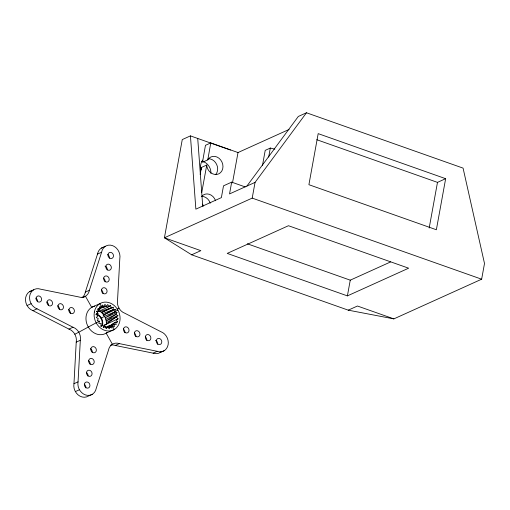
<?xml version="1.0" encoding="UTF-8"?>
<svg xmlns="http://www.w3.org/2000/svg" width="510" height="510" viewBox="0 0 510 510"><rect width="100%" height="100%" fill="white"/><g stroke="black" fill="none" stroke-linecap="round" stroke-linejoin="round"><path stroke-width="0.76" d="M98.87 310.794L100.247 311.495L113.194 307.243L113.182 309.672L103.626 314.938M92.329 394.287L88.243 396.136A10.589 8.989 65.7 0 1 77.934 394.753A10.589 8.989 65.7 0 1 73.963 383.698L76.232 342.121A10.589 8.989 65.7 0 0 68.914 329.084L32.971 310.679A10.589 8.989 65.7 0 1 25.5 300.288A10.589 8.989 65.7 0 1 31.747 290.738M157.239 351.313L119.353 343.619A10.589 8.989 65.7 0 0 108.458 350.223L96.256 388.288A10.589 8.989 65.7 0 1 85.368 394.887A10.589 8.989 65.7 0 1 78.049 381.85L80.319 340.278A10.589 8.989 65.7 0 0 72.994 327.235L37.051 308.83A10.589 8.989 65.7 0 1 29.733 295.794A10.589 8.989 65.7 0 1 40.621 289.189L78.514 296.877A10.589 8.989 65.7 0 0 89.403 290.279L101.605 252.214A10.589 8.989 65.7 0 1 112.493 245.61A10.589 8.989 65.7 0 1 119.818 258.653L117.549 300.224A10.589 8.989 65.7 0 0 124.867 313.261L160.809 331.672A10.589 8.989 65.7 0 1 168.128 344.709A10.589 8.989 65.7 0 1 157.239 351.313L153.153 353.156L115.266 345.468A10.589 8.989 65.7 0 0 110.479 345.174M109.95 325.303L105.806 327.178L104.448 325.08L106.361 324.13C106.775 319.228 104.193 314.345 100.247 311.495M99.673 307.963L101.93 307.358L102.191 304.974L104.097 306.465L104.913 304.317L106.462 306.255L107.788 304.495L108.879 306.752L97.142 312.063L98.296 311.221M106.45 322.543L116.337 317.124L118.097 318.826L116.184 319.77L117.542 321.874L115.413 322.199L116.28 324.558L114.081 324.245L114.387 326.693L112.264 325.762L112.002 328.14L110.096 326.655L108.114 327.834M210.764 142.915L205.46 145.318L202.47 162.282L207.78 159.879L210.764 142.915L238.011 152.547L289.1 129.444M200.156 174.496L201.437 167.452L206.741 165.055L206.913 166.604A9.32 7.911 65.7 0 0 218.841 173.821A9.32 7.911 65.7 0 0 220.632 159.885A9.32 7.911 65.7 0 0 207.78 159.879M201.762 192.442L206.741 165.055M245.144 186.896L231.68 182.14L229.538 193.927L255.057 182.389L306.472 112.767L463.074 168.121L484.5 263.491L481.644 279.199L393.867 318.884L348.26 310.163L191.658 254.809L164.424 237.781L182.268 139.574L190.434 135.883L230.494 150.042M232.49 182.892L238.011 152.547M191.658 254.809L200.844 250.659L164.424 237.781L252.201 198.103L255.057 182.389M262.484 165.393L265.213 150.361L270.319 148.053L274.852 149.143M268.674 157.074L270.319 148.053M347.399 295.883L408.644 268.196L288.456 225.72L227.218 253.4L347.399 295.883L350.255 280.168L390.603 261.93M429.184 228.027L437.484 182.376L445.651 178.685L436.369 229.755L308.901 184.697L318.183 133.633L445.651 178.685M99.635 307.938L101.93 307.358L99.807 306.421L100.119 308.875L97.914 308.563L98.781 310.921L96.651 311.247L98.009 313.344L96.097 314.294L97.856 315.996L96.294 317.494L98.334 318.68L97.225 320.631L99.412 321.217L98.832 323.487L101.012 323.442L100.999 325.877L103.026 325.195L103.581 327.63L105.315 326.362L106.405 328.625L107.731 326.859L109.28 328.803L110.096 326.655L108.789 327.516M101.012 318.361L104.588 316.27L114.782 311.897L116.968 312.49L105.232 317.794L114.782 311.897L115.362 309.627L113.182 309.672L102.663 313.599M82.04 297.681A10.589 8.989 65.7 0 0 85.317 292.122L97.525 254.063A10.589 8.989 65.7 0 1 103.619 247.165M116.968 312.49L115.859 314.44L106.163 320.93L117.899 315.626L115.859 314.44L105.876 319.324M246.891 186.08L298.305 116.459L306.472 112.767M117.899 315.626L106.361 324.13M108.879 306.752L110.613 305.49L111.167 307.919L101.458 312.547L113.194 307.243M107.737 327.611L115.413 322.199L106.686 327.777M109 327.694L114.081 324.245L108.91 327.669M110.377 327.025L112.264 325.762L114.342 329.466L106.176 333.157L112.391 344.224M110.262 327.044L112.264 325.762M106.437 327.681L107.731 326.859L105.666 327.975M116.968 309.315L118.951 308.11M99.412 321.217C91.092 325.323 83.105 330.046 74.83 334.235M114.782 311.897L117.88 310.023M101.044 326.311L103.026 325.195L100.852 326.145M231.68 182.14L223.514 185.831L221.372 197.619L195.859 209.151L190.434 135.883M101.452 248.058L105.532 246.215M97.525 254.063L101.605 252.214M29.58 291.637L33.666 289.788M27.055 305.522L31.142 303.679M32.971 310.679L37.051 308.83M85.317 292.122L89.403 290.279M82.754 297.508L85.476 296.278L91.685 307.345L99.852 303.654L101.93 307.358M107.157 307.052L110.613 305.49M95.937 314.281L98.009 313.344M68.914 329.084L72.994 327.235M103.116 315.167L115.362 309.627M104.448 325.08L118.097 318.826M103.243 327.299L105.315 326.362M116.165 322.498L117.542 321.874M76.232 342.121L80.319 340.278M115.266 345.468L119.353 343.619M73.963 383.698L78.049 381.85M160.114 352.557L164.201 350.708M75.372 391.584L79.452 389.736M348.26 310.163L357.446 306.013L393.867 318.884M99.769 308.537L106.462 306.255L99.794 308.085M96.543 311.616L98.781 310.921L97.295 311.266M100.457 307.517L104.097 306.465L100.464 307.428M97.926 309.5L100.119 308.875L97.856 309.411M316.761 139.708L437.484 182.376M252.201 198.103L481.644 279.199M247.35 243.793L350.255 280.168M201.437 167.452L201.603 169.001M197.721 138.459L202.731 206.212M46.907 302.124A3.175 2.697 65.7 0 1 48.412 305.681M107.266 332.405A14.822 12.584 65.7 0 1 87.618 325.75A14.822 12.584 65.7 0 1 94.72 306.089M57.834 305.981A3.175 2.697 65.7 0 1 59.338 309.544M68.761 309.844A3.175 2.697 65.7 0 1 70.265 313.408M35.98 298.261A3.175 2.697 65.7 0 1 37.485 301.818M96.275 314.236A8.472 7.191 65.7 0 1 102.134 324.672M145.242 336.88A3.175 2.697 65.7 0 1 146.746 340.438M134.315 333.017A3.175 2.697 65.7 0 1 135.819 336.581M161.377 351.607A10.589 8.989 65.7 0 1 153.153 353.156M123.388 329.154A3.175 2.697 65.7 0 1 124.893 332.718M155.473 340.393A3.175 2.697 65.7 0 1 157.673 344.301M96.785 314.007A8.472 7.191 65.7 0 1 102.28 325.769M105.022 266.118A3.175 2.697 65.7 0 1 107.215 270.026M103.568 278.25A3.175 2.697 65.7 0 1 105.079 281.813M101.426 290.037A3.175 2.697 65.7 0 1 102.937 293.601M107.852 254.681A3.175 2.697 65.7 0 1 109.357 258.245M86.432 372.536A3.175 2.697 65.7 0 1 87.943 376.093M88.574 360.748A3.175 2.697 65.7 0 1 90.085 364.312M90.716 348.961A3.175 2.697 65.7 0 1 92.227 352.525M84.29 384.317A3.175 2.697 65.7 0 1 85.801 387.88M201.048 169.945A10.589 8.989 65.7 0 1 202.833 160.121M202.578 204.166A10.589 8.989 65.7 0 1 203.439 206.053M201.628 161.249A10.589 8.989 65.7 0 1 202.846 161.504M203.445 161.689A10.589 8.989 65.7 0 1 210.917 173.419M201.762 196.318A9.32 7.911 65.7 0 1 210.279 203.159M201.603 196.509A9.32 7.911 65.7 0 1 215.583 200.755M208.156 158.731A9.32 7.911 65.7 0 1 216.61 164.341A9.32 7.911 65.7 0 1 215.717 174.528M68.888 309.627A3.175 2.697 65.7 0 0 72.522 313.631A3.175 2.697 65.7 0 0 73.446 308.524A3.175 2.697 65.7 0 0 68.888 309.627M57.961 305.77A3.175 2.697 65.7 0 0 61.595 309.768A3.175 2.697 65.7 0 0 62.52 304.668A3.175 2.697 65.7 0 0 57.961 305.77M47.035 301.907A3.175 2.697 65.7 0 0 50.669 305.904A3.175 2.697 65.7 0 0 51.593 300.804A3.175 2.697 65.7 0 0 47.035 301.907M36.108 298.044A3.175 2.697 65.7 0 0 39.742 302.041A3.175 2.697 65.7 0 0 40.666 296.941A3.175 2.697 65.7 0 0 36.108 298.044M94.35 312.056A14.822 12.584 65.7 0 0 111.307 330.722A14.822 12.584 65.7 0 0 115.636 306.905A14.822 12.584 65.7 0 0 94.35 312.056M123.516 328.937A3.175 2.697 65.7 0 0 127.149 332.941A3.175 2.697 65.7 0 0 128.074 327.834A3.175 2.697 65.7 0 0 123.516 328.937M134.442 332.8A3.175 2.697 65.7 0 0 138.076 336.804A3.175 2.697 65.7 0 0 139 331.698A3.175 2.697 65.7 0 0 134.442 332.8M145.369 336.664A3.175 2.697 65.7 0 0 148.996 340.661A3.175 2.697 65.7 0 0 149.927 335.561A3.175 2.697 65.7 0 0 145.369 336.664M156.289 340.527A3.175 2.697 65.7 0 0 159.923 344.524A3.175 2.697 65.7 0 0 160.854 339.424A3.175 2.697 65.7 0 0 156.289 340.527M101.554 289.82A3.175 2.697 65.7 0 0 105.187 293.824A3.175 2.697 65.7 0 0 106.118 288.717A3.175 2.697 65.7 0 0 101.554 289.82M103.696 278.039A3.175 2.697 65.7 0 0 107.329 282.036A3.175 2.697 65.7 0 0 108.254 276.936A3.175 2.697 65.7 0 0 103.696 278.039M105.838 266.252A3.175 2.697 65.7 0 0 109.471 270.249A3.175 2.697 65.7 0 0 110.396 265.149A3.175 2.697 65.7 0 0 105.838 266.252M107.98 254.464A3.175 2.697 65.7 0 0 111.614 258.468A3.175 2.697 65.7 0 0 112.538 253.362A3.175 2.697 65.7 0 0 107.98 254.464M90.844 348.744A3.175 2.697 65.7 0 0 94.477 352.748A3.175 2.697 65.7 0 0 95.408 347.642A3.175 2.697 65.7 0 0 90.844 348.744M88.702 360.532A3.175 2.697 65.7 0 0 92.335 364.535A3.175 2.697 65.7 0 0 93.266 359.429A3.175 2.697 65.7 0 0 88.702 360.532M86.56 372.319A3.175 2.697 65.7 0 0 90.193 376.316A3.175 2.697 65.7 0 0 91.124 371.216A3.175 2.697 65.7 0 0 86.56 372.319M84.418 384.1A3.175 2.697 65.7 0 0 88.051 388.104A3.175 2.697 65.7 0 0 88.982 382.997A3.175 2.697 65.7 0 0 84.418 384.1"/></g></svg>
